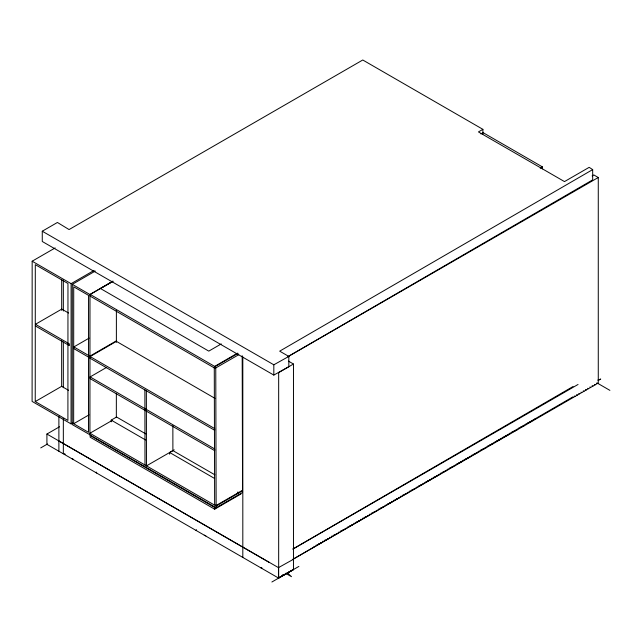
<?xml version="1.0" encoding="UTF-8"?>
<svg xmlns="http://www.w3.org/2000/svg" width="642" height="642" viewBox="0 0 642 642"><rect width="100%" height="100%" fill="white"/><g stroke="black" fill="none" stroke-linecap="round" stroke-linejoin="round"><path stroke-width="0.96" d="M55.164 247.932L32.164 261.206L32.1 401.419L71.045 423.872L72.747 422.893M35.238 401.579L35.302 264.665L67.964 283.499L67.908 420.422L35.238 401.579L61.656 386.34L68.534 390.304M61.656 386.34L61.672 340.364M61.688 310.383L61.696 279.398M71.045 423.872L71.102 283.66L94.109 270.386M95.305 271.068L72.297 284.35L72.233 424.563L89.928 434.762M73.661 423.736L73.718 286.813L88.564 295.376L88.5 432.299L73.661 423.736L88.997 414.884M221.273 343.911L208.794 351.118L100.457 288.515L112.936 281.308L89.984 294.55L89.928 434.963L216.137 507.742L242.556 492.494L242.556 490.785L216.137 506.024L89.928 433.246L112.085 420.462M116.338 417.517L116.354 393.482M116.379 342.403L116.387 310.351M216.137 507.742L216.137 506.024M261.623 568.282L261.936 567.841L261.021 567.937M283.916 574.478L283.291 575.296L282.697 574.622M196.011 530.404L196.548 529.698M237.516 353.148L214.645 366.397L214.645 368.115L90.113 296.106L90.113 294.389L112.976 281.14M90.129 356.567L214.661 428.575L214.669 430.284L90.129 358.276L90.129 356.567L116.387 341.351L214.974 398.361M90.137 376.926L214.669 448.935L214.669 450.644L90.137 378.636L90.137 376.926L106.227 367.601M482.904 129.347L478.451 131.923L564.487 181.59L589.163 167.345L592.678 169.6L279.687 351.158L288.82 356.43L288.82 366.71L273.821 375.08L42.268 241.488L42.268 231.216L57.411 222.469L69.071 229.563L362.77 59.995L482.904 129.347L482.904 134.018M592.117 175.916L593.818 174.937L598.272 177.505L598.272 383.025L292.816 559.375M288.362 356.406L592.678 179.88L592.678 169.6M288.491 361.149L293.474 364.022L278.668 372.601L278.668 578.129L46.914 444.328L46.914 434.048L59.537 426.761M214.685 509.194L214.685 507.485L90.153 435.477L90.153 437.186L214.685 509.194L240.943 493.979M293.009 548.966L573.057 386.524M293.009 559.246L573.057 396.796M278.668 578.129L293.474 569.542L293.474 364.022M35.462 324.29L69.392 343.911L69.392 345.621L35.462 326L35.462 324.29L61.768 309.107L68.558 313.031M73.862 346.929L89.848 356.174L89.848 357.883L73.862 348.638L73.862 346.929L89.142 338.109M89.848 356.174L116.162 340.99M480.89 133.937L483.105 132.661L542.442 166.92L542.442 168.878M40.735 447.899L47.524 443.975M540.235 168.196L542.442 166.92M111.21 421.826L111.21 420.117L116.571 417.019L145.798 433.904M242.186 355.716L242.556 490.271L216.137 505.495L214.653 504.628L214.276 367.088L238.134 353.341M214.276 367.088L215.76 367.946L238.768 354.689M287.809 356.743L598.272 177.505M169.632 454.207L169.624 452.49L174.223 449.841M292.904 549.087L578.049 384.462M598.183 380.521L600.711 379.061L597.935 380.032M271.887 582.005L298.891 566.421M146.48 465.859L146.368 390.85L144.883 389.991L144.996 465.001L146.48 465.859L172.891 450.652L172.858 425.646M42.268 231.216L273.821 364.8L288.82 356.43M46.914 434.048L278.467 567.64L293.474 559.27M278.467 577.912L293.474 569.542L278.467 577.912L278.467 567.64M95.762 472.528L96.533 472.151L96.645 473.034M71.599 458.444L73.18 459.166M204.26 535.171L205.849 535.893M597.164 383.009L609.9 390.368M596.595 383.146L597.333 383.571M594.388 384.422L595.118 384.847M592.141 385.714L592.879 386.139M589.934 386.99L590.664 387.415M587.687 388.282L588.425 388.707M585.48 389.566L586.218 389.991M583.265 390.842L584.003 391.267M581.026 392.134L581.764 392.559M578.811 393.41L579.549 393.835M576.572 394.702L577.31 395.127M574.357 395.986L575.096 396.411M534.304 419.106L535.043 419.531M532.066 420.398L532.804 420.823M529.851 421.674L530.589 422.107M527.612 422.974L528.35 423.399M525.397 424.25L526.135 424.675M523.182 425.526L523.92 425.951M520.943 426.818L521.681 427.243M518.728 428.094L519.466 428.527M516.489 429.394L517.227 429.819M514.274 430.67L515.012 431.095M512.035 431.962L512.773 432.387M509.82 433.238L510.559 433.663M507.581 434.53L508.32 434.963M505.374 435.814L506.105 436.239M503.159 437.09L503.898 437.515M500.921 438.382L501.651 438.807M498.706 439.658L499.444 440.083M496.467 440.95L497.205 441.383M494.252 442.234L494.99 442.659M492.013 443.526L492.751 443.951M489.798 444.802L490.536 445.227M487.583 446.078L488.321 446.503M485.344 447.37L486.082 447.795M483.129 448.654L483.867 449.079M480.89 449.946L481.628 450.371M478.675 451.222L479.413 451.647M476.436 452.514L477.175 452.939M474.221 453.79L474.96 454.215M471.982 455.09L472.721 455.515M469.767 456.366L470.506 456.791M467.561 457.642L468.299 458.067M465.322 458.934L466.052 459.359M463.107 460.21L463.845 460.635M460.868 461.51L461.598 461.935M458.653 462.786L459.391 463.211M456.414 464.078L457.152 464.503M454.199 465.354L454.937 465.779M451.96 466.646L452.698 467.071M449.745 467.93L450.483 468.355M447.53 469.206L448.268 469.631M445.291 470.498L446.029 470.923M443.076 471.774L443.815 472.199M440.837 473.066L441.576 473.491M438.622 474.35L439.361 474.775M436.383 475.642L437.122 476.067M434.169 476.918L434.907 477.343M431.93 478.21L432.668 478.635M429.715 479.486L430.453 479.911M427.508 480.77L428.246 481.195M425.261 482.062L425.999 482.487M423.054 483.338L423.792 483.763M420.815 484.63L421.545 485.055M32.164 261.206L71.102 283.66M72.297 284.35L89.984 294.55M418.6 485.906L419.338 486.331M416.361 487.206L417.091 487.631M414.146 488.482L414.884 488.907M411.907 489.774L412.646 490.199M409.692 491.05L410.431 491.475M407.477 492.326L408.216 492.751M405.238 493.626L405.977 494.051M403.024 494.902L403.762 495.327M400.785 496.194L401.523 496.619M398.57 497.47L399.308 497.895M396.331 498.762L397.069 499.187M394.116 500.038L394.854 500.471M391.877 501.338L392.615 501.763M389.662 502.614L390.4 503.039M387.455 503.89L388.193 504.315M385.208 505.182L385.946 505.607M383.001 506.458L383.739 506.891M380.762 507.758L381.492 508.183M378.547 509.034L379.286 509.459M376.308 510.326L377.039 510.751M374.093 511.602L374.832 512.027M371.854 512.894L372.593 513.327M369.64 514.178L370.378 514.603M367.425 515.454L368.163 515.879M365.186 516.746L365.924 517.171M362.971 518.022L363.709 518.447M360.732 519.314L361.47 519.747M358.517 520.598L359.255 521.023M356.278 521.89L357.016 522.315M354.063 523.166L354.801 523.591M351.824 524.458L352.562 524.883M349.609 525.734L350.347 526.159M347.402 527.018L348.141 527.443M345.155 528.31L345.894 528.735M342.948 529.586L343.687 530.011M340.701 530.878L341.44 531.303M338.495 532.154L339.233 532.579M336.256 533.454L336.986 533.879M334.041 534.73L334.779 535.155M331.802 536.022L332.532 536.447M329.587 537.298L330.325 537.723M327.372 538.574L328.11 538.999M172.529 450.403L214.893 474.831M325.133 539.874L325.871 540.299M322.918 541.15L323.656 541.575M320.679 542.442L321.417 542.867M318.464 543.718L319.202 544.143M316.225 545.01L316.963 545.435M314.01 546.294L314.749 546.719M58.887 440.99L269.504 562.593M285.586 573.282L291.492 576.685L287.544 572.969M90.113 294.389L214.645 366.397M169.624 452.49L214.564 478.459M111.21 420.117L145.598 439.979M64.561 453.565L65.155 454.271M215.76 367.946L216.137 505.495M237.901 491.941L237.901 493.658M273.821 364.8L273.821 375.08M242.812 356.88L242.812 557.425M63.341 280.161L63.341 311.033M63.341 341.913L63.341 387.728M63.341 418.769L63.341 453.806M58.887 416.152L58.887 451.238"/></g></svg>
